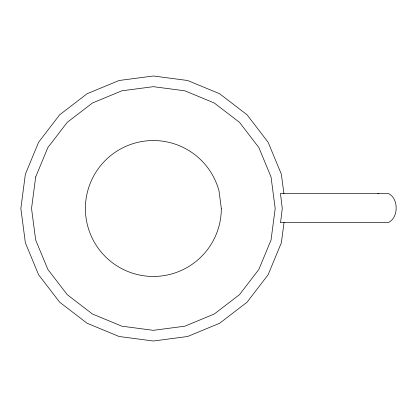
<?xml version="1.0" encoding="UTF-8"?>
<svg xmlns="http://www.w3.org/2000/svg" width="417" height="417" viewBox="0 0 417 417"><rect width="100%" height="100%" fill="white"/><g stroke="black" fill="none" stroke-linecap="round" stroke-linejoin="round"><path stroke-width="0.63" d="M284.034 222.475L281.355 242.798L268.121 274.756L247.062 302.2L219.618 323.258L187.655 336.498L153.362 341.012L119.064 336.498L87.106 323.258L59.662 302.2L38.604 274.756L25.364 242.798L20.85 208.5L25.364 174.202L38.604 142.244L59.662 114.8L87.106 93.742L119.064 80.502L153.362 75.988L187.655 80.502L219.618 93.742L247.062 114.8L268.121 142.244L281.355 174.202L283.925 193.702M377.948 193.655L378.912 193.462M280.589 222.376L388.17 222.563C398.84 218.133 398.84 197.893 388.17 193.462L280.459 193.462L282.262 208.5L280.589 222.376M35.68 176.97L31.53 208.5L35.68 240.03L47.851 269.413L67.215 294.647L92.444 314.006L121.832 326.177L153.362 330.332L184.893 326.177L214.275 314.006L239.509 294.647L258.868 269.413L271.04 240.03L275.194 208.5L271.04 176.97L258.868 147.587L239.509 122.353L214.275 102.994L184.893 90.823L153.362 86.668L121.832 90.823L92.444 102.994L67.215 122.353L47.851 147.587L35.68 176.97M221.323 208.5L219.008 190.908A67.961 67.961 0 0 0 109.676 156.438A67.961 67.961 0 0 0 124.641 270.096A67.961 67.961 0 0 0 221.323 208.5"/></g></svg>
